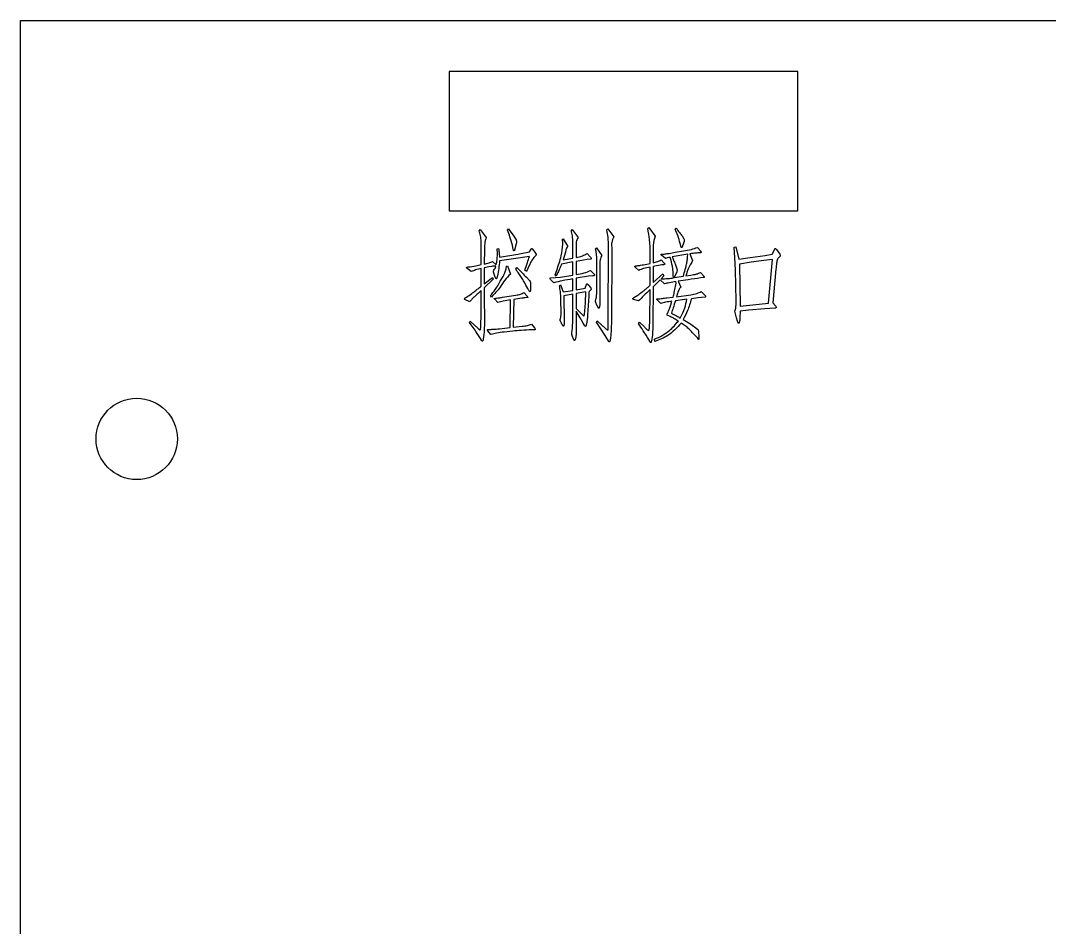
# Model space of a CAD drawing. Header units: millimetres. Extents: x 514 to 849, y -119 to 297.
# Drawn here: x 514.25 to 558.54, y 17.07 to 56.09 of the extents above; entities that cross this region are included whole.
import ezdxf

# ---------------------------------------------------------------- set-up
doc = ezdxf.new("R2010")
doc.units = ezdxf.units.MM

msp = doc.modelspace()

# ---------------------------------------------------------------- linework, layer by layer
at = {"color": 7, "linetype": 'Continuous', "lineweight": 25}
for p, q in [((514.247, -109.911), (514.247, 56.089)), ((514.247, 56.089), (614.247, 56.089)), ((547.702, 53.9), (532.702, 53.9)), ((532.702, 53.9), (532.702, 47.9)), ((547.702, 47.9), (547.702, 53.9)), ((532.702, 47.9), (547.702, 47.9)), ((533.996, 47.048), (534.037, 47.104)), ((534.037, 47.104), (534.294, 46.761)), ((535.21, 47.068), (535.25, 47.124)), ((535.25, 47.124), (535.316, 47.043)), ((535.316, 47.043), (535.411, 46.907)), ((537.957, 47.054), (537.992, 47.098)), ((537.992, 47.098), (538.248, 46.761)), ((539.487, 47.083), (539.533, 47.129)), ((539.533, 47.129), (539.779, 46.781)), ((541.247, 47.139), (541.297, 47.189)), ((541.297, 47.189), (541.559, 46.816)), ((542.43, 47.104), (542.47, 47.154)), ((535.411, 46.907), (535.487, 46.807)), ((535.487, 46.807), (535.578, 46.651)), ((537.569, 46.661), (537.604, 46.701)), ((537.604, 46.701), (537.81, 46.369)), ((538.022, 45.87), (538.022, 46.534)), ((542.722, 46.822), (542.802, 46.701)), ((542.807, 46.59), (542.747, 46.394)), ((534.218, 46.253), (534.208, 45.613)), ((534.767, 46.273), (534.822, 46.288)), ((534.777, 46.077), (534.767, 46.273)), ((534.853, 46.077), (534.868, 45.915)), ((535.437, 46.329), (535.422, 46.424)), ((535.457, 46.238), (535.437, 46.329)), ((535.583, 46.479), (535.527, 46.268)), ((535.658, 46.036), (536.162, 46.132)), ((536.162, 46.132), (536.232, 46.253)), ((536.267, 46.273), (536.423, 46.062)), ((537.7, 46.122), (537.599, 45.795)), ((537.725, 46.223), (537.7, 46.122)), ((538.158, 46.409), (538.158, 45.895)), ((538.999, 46.263), (539.039, 46.308)), ((539.039, 46.308), (539.266, 45.986)), ((539.542, 43.248), (539.553, 46.353)), ((539.694, 46.344), (539.683, 43.122)), ((541.483, 46.102), (541.478, 45.664)), ((542.43, 46.117), (542.787, 46.177)), ((542.666, 46.394), (542.641, 46.499)), ((543.382, 46.329), (543.527, 46.162)), ((543.517, 46.102), (543.402, 46.091)), ((544.97, 46.333), (545.04, 46.353)), ((545, 45.901), (544.97, 46.333)), ((545.04, 46.353), (545.166, 45.83)), ((546.596, 46.036), (546.697, 46.228)), ((546.782, 46.243), (546.929, 46.031)), ((534.082, 45.588), (534.082, 46.006)), ((534.566, 45.729), (534.717, 45.573)), ((534.868, 45.915), (535.658, 46.036)), ((535.466, 45.84), (534.868, 45.745)), ((536.151, 45.936), (535.466, 45.84)), ((536.423, 45.976), (536.373, 45.93)), ((538.022, 45.704), (537.534, 45.608)), ((537.599, 45.795), (538.022, 45.87)), ((538.022, 45.141), (538.022, 45.704)), ((538.631, 45.805), (538.158, 45.729)), ((538.158, 45.729), (538.158, 45.17)), ((538.797, 45.83), (538.631, 45.805)), ((538.636, 46.062), (538.767, 45.93)), ((539.049, 44.496), (539.054, 45.634)), ((541.061, 45.584), (541.348, 45.639)), ((541.348, 45.639), (541.343, 46.062)), ((541.821, 45.789), (541.956, 45.648)), ((542.017, 45.845), (541.831, 45.996)), ((542.968, 46.041), (542.304, 45.921)), ((542.963, 45.93), (542.968, 46.041)), ((543.054, 46.051), (543.175, 45.76)), ((545.025, 45.352), (545, 45.901)), ((545.166, 45.83), (545.649, 45.895)), ((545.705, 45.689), (545.192, 45.613)), ((545.649, 45.895), (546.294, 45.986)), ((546.244, 45.765), (545.705, 45.689)), ((546.611, 45.805), (546.244, 45.765)), ((546.294, 45.986), (546.596, 46.036)), ((546.45, 43.927), (546.611, 45.805)), ((533.644, 45.286), (533.473, 45.427)), ((533.841, 45.538), (534.082, 45.588)), ((534.077, 44.662), (534.082, 45.422)), ((534.399, 45.487), (534.208, 45.447)), ((534.208, 45.447), (534.208, 44.758)), ((534.516, 45.513), (534.399, 45.487)), ((534.681, 45.044), (534.616, 45.221)), ((535.149, 45.407), (535.17, 45.518)), ((535.17, 45.518), (535.215, 45.538)), ((535.215, 45.538), (535.331, 45.176)), ((535.572, 45.387), (535.607, 45.458)), ((536.021, 45.296), (535.96, 45.346)), ((536.081, 45.427), (536.021, 45.296)), ((536.167, 45.604), (536.081, 45.427)), ((537.257, 45.145), (537.327, 45.342)), ((537.382, 45.251), (537.307, 45.095)), ((538.777, 45.342), (538.908, 45.211)), ((539.18, 45.387), (539.185, 44.154)), ((540.859, 45.342), (540.708, 45.483)), ((541.348, 44.698), (541.343, 45.478)), ((541.846, 45.573), (541.483, 45.503)), ((541.483, 45.503), (541.483, 44.818)), ((541.483, 44.818), (541.901, 45.185)), ((541.926, 45.584), (541.846, 45.573)), ((541.901, 45.185), (541.941, 45.11)), ((542.496, 45.282), (542.384, 45.029)), ((542.44, 45.584), (542.5, 45.412)), ((543.522, 45.246), (543.668, 45.08)), ((545.051, 44.033), (545.025, 45.352)), ((545.192, 45.613), (545.221, 43.796)), ((546.767, 45.392), (546.631, 43.937)), ((534.208, 44.758), (534.56, 45.04)), ((534.591, 44.964), (534.208, 44.586)), ((534.56, 45.04), (534.591, 44.964)), ((534.822, 44.733), (534.898, 44.874)), ((534.898, 44.874), (534.994, 45.029)), ((536.021, 45.05), (536.162, 44.903)), ((536.197, 44.748), (536.197, 44.531)), ((537.051, 45.015), (537.277, 45.029)), ((537.206, 44.808), (537.076, 44.934)), ((537.307, 45.095), (537.257, 45.145)), ((537.277, 45.029), (537.494, 45.055)), ((537.494, 45.055), (538.022, 45.141)), ((538.022, 44.481), (538.022, 44.974)), ((538.691, 45.085), (538.158, 45)), ((538.158, 45), (538.158, 44.506)), ((538.883, 45.105), (538.691, 45.085)), ((541.786, 44.939), (541.483, 44.632)), ((541.967, 44.758), (541.786, 44.939)), ((541.941, 45.11), (541.821, 44.979)), ((542.384, 45.029), (542.782, 45.09)), ((542.465, 44.783), (542.46, 44.859)), ((542.56, 44.874), (542.666, 44.622)), ((542.888, 45.1), (543.1, 45.135)), ((543.638, 45.029), (543.522, 45.015)), ((534.073, 43.293), (534.073, 44.471)), ((535.915, 44.385), (536.05, 44.234)), ((536.126, 44.476), (536.086, 44.566)), ((537.443, 44.682), (537.488, 44.718)), ((537.488, 44.718), (537.609, 44.416)), ((537.609, 44.416), (538.022, 44.481)), ((538.022, 44.315), (537.634, 44.249)), ((538.022, 43.202), (538.022, 44.315)), ((538.158, 44.506), (538.546, 44.581)), ((538.586, 44.416), (538.158, 44.34)), ((538.158, 44.34), (538.158, 43.695)), ((538.546, 44.581), (538.596, 44.702)), ((538.561, 43.937), (538.586, 44.416)), ((538.687, 44.712), (538.782, 44.597)), ((538.711, 44.36), (538.707, 44.229)), ((541.332, 43.117), (541.348, 44.516)), ((541.483, 44.632), (541.469, 43.056)), ((542.485, 44.204), (543.104, 44.295)), ((543.552, 44.431), (543.708, 44.269)), ((533.584, 43.982), (533.377, 44.088)), ((533.388, 44.154), (533.448, 44.189)), ((534.208, 43.872), (534.214, 43.514)), ((534.52, 44.194), (534.48, 44.259)), ((534.787, 43.957), (534.657, 44.098)), ((534.994, 44.184), (535.567, 44.275)), ((535.321, 42.885), (535.336, 44.068)), ((535.477, 44.088), (535.452, 42.89)), ((535.658, 44.114), (535.477, 44.088)), ((535.824, 44.143), (535.658, 44.114)), ((536.046, 44.169), (535.955, 44.158)), ((537.523, 43.499), (537.508, 44.093)), ((537.634, 44.249), (537.649, 43.142)), ((538.535, 43.6), (538.561, 43.937)), ((538.707, 44.229), (538.656, 43.424)), ((538.993, 44.017), (539.029, 44.138)), ((539.059, 43.847), (539.013, 43.957)), ((540.849, 44.023), (540.627, 44.093)), ((540.647, 44.174), (540.814, 44.275)), ((541.806, 43.917), (541.654, 44.073)), ((542.067, 44.158), (542.344, 44.194)), ((542.183, 43.691), (542.243, 43.852)), ((542.243, 43.852), (542.289, 44.013)), ((542.928, 44.098), (542.44, 44.028)), ((543.402, 44.158), (543.124, 44.123)), ((543.558, 44.179), (543.402, 44.158)), ((543.713, 44.194), (543.558, 44.179)), ((545.045, 43.771), (545.051, 43.867)), ((545.056, 43.947), (545.051, 44.033)), ((545.051, 43.867), (545.056, 43.947)), ((545.221, 43.796), (546.45, 43.927)), ((546.631, 43.937), (546.742, 43.812)), ((534.214, 43.514), (534.214, 43.157)), ((537.508, 43.358), (537.514, 43.424)), ((538.158, 43.695), (538.405, 43.454)), ((538.158, 43.59), (538.158, 42.805)), ((538.339, 43.298), (538.158, 43.59)), ((539.11, 43.746), (539.059, 43.847)), ((542.088, 43.459), (542.128, 43.55)), ((545.066, 43.293), (545.02, 43.464)), ((545.221, 43.585), (545.212, 43.293)), ((545.584, 43.625), (545.221, 43.585)), ((546.289, 43.691), (545.584, 43.625)), ((546.711, 43.715), (546.289, 43.691)), ((533.574, 43.096), (533.599, 43.152)), ((533.644, 42.996), (533.574, 43.096)), ((533.599, 43.152), (533.941, 42.845)), ((533.811, 42.774), (533.644, 42.996)), ((534.057, 42.935), (534.062, 43.111)), ((534.062, 43.111), (534.073, 43.293)), ((536.237, 43.026), (536.373, 42.865)), ((537.529, 43.071), (537.499, 43.131)), ((537.569, 42.996), (537.529, 43.071)), ((537.649, 43.142), (537.649, 43.102)), ((538.47, 43.071), (538.339, 43.298)), ((538.535, 42.95), (538.47, 43.071)), ((539.039, 43.107), (539.064, 43.167)), ((539.23, 42.825), (539.039, 43.107)), ((539.064, 43.167), (539.271, 42.981)), ((539.271, 42.981), (539.412, 42.855)), ((540.854, 43.041), (540.889, 43.111)), ((540.889, 43.111), (541.101, 42.905)), ((541.328, 42.955), (541.332, 43.117)), ((542.148, 43.383), (542.103, 43.404)), ((542.218, 43.353), (542.148, 43.383)), ((545.111, 43.152), (545.066, 43.293)), ((534.012, 42.452), (533.906, 42.628)), ((534.495, 42.588), (534.359, 42.739)), ((534.858, 42.829), (535.321, 42.885)), ((535.442, 42.724), (535.059, 42.684)), ((535.452, 42.89), (535.845, 42.935)), ((536.368, 42.779), (536.252, 42.785)), ((538.002, 42.497), (537.972, 42.583)), ((539.412, 42.538), (539.23, 42.825)), ((539.573, 42.281), (539.412, 42.538)), ((543.261, 42.91), (543.382, 42.814)), ((543.426, 42.719), (543.452, 42.467)), ((534.087, 42.331), (534.012, 42.452)), ((538.052, 42.377), (538.002, 42.497)), ((541.337, 42.291), (541.297, 42.362)), ((541.549, 42.276), (541.539, 42.377)), ((543.411, 42.397), (543.382, 42.437)), ((543.452, 42.467), (543.452, 42.442))]:
    msp.add_line(p, q, dxfattribs=at)
msp.add_circle((519.247, 38.089), 1.75, dxfattribs=at)
for points, knots in [([(534.082, 46.006), (534.082, 46.125), (534.081, 46.321), (534.079, 46.594), (534.05, 46.824), (534.014, 46.973), (533.996, 47.048)], [0, 0, 0, 0, 0.340069, 0.560109, 0.779971, 1, 1, 1, 1]), ([(535.422, 46.424), (535.387, 46.546), (535.326, 46.764), (535.245, 46.975), (535.21, 47.068)], [0, 0, 0, 0, 0.559802, 1, 1, 1, 1]), ([(538.022, 46.534), (538.02, 46.633), (538.016, 46.808), (537.975, 46.978), (537.957, 47.054)], [0, 0, 0, 0, 0.559756, 1, 1, 1, 1]), ([(539.553, 46.353), (539.552, 46.491), (539.55, 46.736), (539.506, 46.977), (539.487, 47.083)], [0, 0, 0, 0, 0.5600315, 1, 1, 1, 1]), ([(541.343, 46.062), (541.345, 46.265), (541.349, 46.627), (541.278, 46.983), (541.247, 47.139)], [0, 0, 0, 0, 0.560805, 1, 1, 1, 1]), ([(542.641, 46.499), (542.609, 46.615), (542.551, 46.82), (542.467, 47.017), (542.43, 47.104)], [0, 0, 0, 0, 0.559863, 1, 1, 1, 1]), ([(542.47, 47.154), (542.517, 47.092), (542.602, 46.982), (542.685, 46.871), (542.722, 46.822)], [0, 0, 0, 0, 0.560003, 1, 1, 1, 1]), ([(534.294, 46.761), (534.266, 46.669), (534.215, 46.503), (534.217, 46.329), (534.218, 46.253)], [0, 0, 0, 0, 0.557332, 1, 1, 1, 1]), ([(535.578, 46.651), (535.585, 46.636), (535.601, 46.606), (535.594, 46.546), (535.587, 46.505), (535.583, 46.479)], [0, 0, 0, 0, 0.27933, 0.559242, 1, 1, 1, 1]), ([(537.594, 46.47), (537.592, 46.506), (537.589, 46.57), (537.575, 46.633), (537.569, 46.661)], [0, 0, 0, 0, 0.559804, 1, 1, 1, 1]), ([(538.248, 46.761), (538.215, 46.7), (538.155, 46.589), (538.157, 46.464), (538.158, 46.409)], [0, 0, 0, 0, 0.558388, 1, 1, 1, 1]), ([(539.779, 46.781), (539.744, 46.703), (539.683, 46.563), (539.69, 46.411), (539.694, 46.344)], [0, 0, 0, 0, 0.556932, 1, 1, 1, 1]), ([(541.559, 46.816), (541.528, 46.685), (541.471, 46.45), (541.48, 46.209), (541.483, 46.102)], [0, 0, 0, 0, 0.556677, 1, 1, 1, 1]), ([(542.802, 46.701), (542.809, 46.68), (542.822, 46.644), (542.812, 46.607), (542.807, 46.59)], [0, 0, 0, 0, 0.558232, 1, 1, 1, 1]), ([(534.717, 45.573), (534.73, 45.629), (534.752, 45.722), (534.766, 45.853), (534.773, 45.965), (534.776, 46.039), (534.777, 46.077)], [0, 0, 0, 0, 0.339999, 0.559929, 0.779964, 1, 1, 1, 1]), ([(534.822, 46.288), (534.829, 46.249), (534.841, 46.179), (534.849, 46.108), (534.853, 46.077)], [0, 0, 0, 0, 0.560049, 1, 1, 1, 1]), ([(535.527, 46.268), (535.522, 46.252), (535.515, 46.228), (535.504, 46.2), (535.495, 46.187), (535.487, 46.183), (535.483, 46.182), (535.479, 46.183), (535.472, 46.187), (535.461, 46.205), (535.458, 46.224), (535.457, 46.238)], [0, 0, 0, 0, 0.314764, 0.438563, 0.562434, 0.586773, 0.609829, 0.632584, 0.656581, 0.750954, 1, 1, 1, 1]), ([(536.232, 46.253), (536.235, 46.26), (536.24, 46.27), (536.25, 46.278), (536.257, 46.28), (536.263, 46.277), (536.266, 46.274), (536.267, 46.273)], [0, 0, 0, 0, 0.499594, 0.624104, 0.750836, 0.871604, 1, 1, 1, 1]), ([(537.327, 45.342), (537.4, 45.547), (537.529, 45.914), (537.574, 46.3), (537.594, 46.47)], [0, 0, 0, 0, 0.560036, 1, 1, 1, 1]), ([(537.81, 46.369), (537.789, 46.345), (537.749, 46.302), (537.732, 46.247), (537.725, 46.223)], [0, 0, 0, 0, 0.559272, 1, 1, 1, 1]), ([(539.054, 45.634), (539.053, 45.705), (539.052, 45.824), (539.048, 45.988), (539.026, 46.126), (539.008, 46.217), (538.999, 46.263)], [0, 0, 0, 0, 0.340035, 0.560033, 0.779975, 1, 1, 1, 1]), ([(541.831, 46.036), (541.887, 46.039), (542, 46.046), (542.199, 46.079), (542.342, 46.102), (542.43, 46.117)], [0, 0, 0, 0, 0.278354, 0.558999, 1, 1, 1, 1]), ([(542.747, 46.394), (542.742, 46.379), (542.735, 46.358), (542.724, 46.335), (542.716, 46.324), (542.71, 46.319), (542.705, 46.318), (542.699, 46.319), (542.693, 46.323), (542.685, 46.333), (542.676, 46.358), (542.67, 46.379), (542.666, 46.394)], [0, 0, 0, 0, 0.24928, 0.374034, 0.444176, 0.472703, 0.499973, 0.53061, 0.563023, 0.62587, 0.750681, 1, 1, 1, 1]), ([(542.787, 46.177), (542.901, 46.196), (543.104, 46.228), (543.297, 46.298), (543.382, 46.329)], [0, 0, 0, 0, 0.560435, 1, 1, 1, 1]), ([(543.402, 46.091), (543.337, 46.084), (543.221, 46.069), (543.105, 46.057), (543.054, 46.051)], [0, 0, 0, 0, 0.559981, 1, 1, 1, 1]), ([(543.527, 46.162), (543.53, 46.152), (543.536, 46.137), (543.545, 46.122), (543.545, 46.114), (543.544, 46.11), (543.541, 46.107), (543.537, 46.103), (543.528, 46.101), (543.521, 46.102), (543.517, 46.102)], [0, 0, 0, 0, 0.370114, 0.55982, 0.605211, 0.652093, 0.700308, 0.74742, 0.867824, 1, 1, 1, 1]), ([(546.697, 46.228), (546.703, 46.238), (546.711, 46.253), (546.723, 46.27), (546.73, 46.278), (546.737, 46.28), (546.742, 46.28), (546.751, 46.276), (546.764, 46.262), (546.775, 46.25), (546.782, 46.243)], [0, 0, 0, 0, 0.278741, 0.388689, 0.498005, 0.529583, 0.559673, 0.620342, 0.753903, 1, 1, 1, 1]), ([(534.208, 45.613), (534.277, 45.629), (534.4, 45.656), (534.515, 45.707), (534.566, 45.729)], [0, 0, 0, 0, 0.560245, 1, 1, 1, 1]), ([(534.868, 45.745), (534.847, 45.528), (534.823, 45.289), (534.759, 45.044), (534.748, 45), (534.731, 44.983), (534.724, 44.981), (534.717, 44.982), (534.71, 44.987), (534.695, 45.007), (534.687, 45.027), (534.681, 45.044)], [0, 0, 0, 0, 0.749807, 0.82864, 0.890264, 0.902252, 0.908042, 0.913895, 0.925819, 0.937578, 1, 1, 1, 1]), ([(535.96, 45.346), (535.996, 45.456), (536.06, 45.652), (536.123, 45.849), (536.151, 45.936)], [0, 0, 0, 0, 0.560001, 1, 1, 1, 1]), ([(536.373, 45.93), (536.328, 45.874), (536.247, 45.772), (536.191, 45.655), (536.167, 45.604)], [0, 0, 0, 0, 0.559137, 1, 1, 1, 1]), ([(536.423, 46.062), (536.429, 46.054), (536.438, 46.04), (536.442, 46.023), (536.443, 46.016)], [0, 0, 0, 0, 0.560717, 1, 1, 1, 1]), ([(536.443, 46.016), (536.441, 46.008), (536.437, 45.993), (536.428, 45.981), (536.423, 45.976)], [0, 0, 0, 0, 0.559118, 1, 1, 1, 1]), ([(538.158, 45.895), (538.252, 45.915), (538.419, 45.949), (538.57, 46.027), (538.636, 46.062)], [0, 0, 0, 0, 0.561868, 1, 1, 1, 1]), ([(538.767, 45.93), (538.78, 45.916), (538.796, 45.897), (538.81, 45.871), (538.809, 45.851), (538.802, 45.838), (538.797, 45.83)], [0, 0, 0, 0, 0.500473, 0.625129, 0.749598, 1, 1, 1, 1]), ([(539.266, 45.986), (539.236, 45.922), (539.186, 45.817), (539.185, 45.656), (539.18, 45.522), (539.18, 45.432), (539.18, 45.387)], [0, 0, 0, 0, 0.339684, 0.559796, 0.7799, 1, 1, 1, 1]), ([(541.478, 45.664), (541.545, 45.679), (541.665, 45.706), (541.773, 45.764), (541.821, 45.789)], [0, 0, 0, 0, 0.5601847, 1, 1, 1, 1]), ([(541.831, 45.996), (541.827, 45.998), (541.822, 46.002), (541.819, 46.009), (541.818, 46.018), (541.822, 46.027), (541.828, 46.033), (541.831, 46.036)], [0, 0, 0, 0, 0.2497631, 0.3750474, 0.5011029, 0.7500676, 1, 1, 1, 1]), ([(541.956, 45.648), (541.962, 45.642), (541.971, 45.632), (541.977, 45.616), (541.975, 45.601), (541.963, 45.592), (541.946, 45.586), (541.934, 45.585), (541.926, 45.584)], [0, 0, 0, 0, 0.248427, 0.377327, 0.498887, 0.639123, 0.78277, 1, 1, 1, 1]), ([(542.214, 45.901), (542.176, 45.893), (542.109, 45.879), (542.045, 45.856), (542.017, 45.845)], [0, 0, 0, 0, 0.5600947, 1, 1, 1, 1]), ([(542.349, 45.02), (542.342, 45.187), (542.328, 45.486), (542.248, 45.774), (542.214, 45.901)], [0, 0, 0, 0, 0.560191, 1, 1, 1, 1]), ([(542.304, 45.921), (542.327, 45.857), (542.368, 45.743), (542.418, 45.632), (542.44, 45.584)], [0, 0, 0, 0, 0.560302, 1, 1, 1, 1]), ([(542.782, 45.09), (542.808, 45.184), (542.851, 45.339), (542.907, 45.556), (542.94, 45.742), (542.955, 45.868), (542.963, 45.93)], [0, 0, 0, 0, 0.340026, 0.560036, 0.779982, 1, 1, 1, 1]), ([(543.175, 45.76), (543.107, 45.643), (542.986, 45.434), (542.918, 45.203), (542.888, 45.1)], [0, 0, 0, 0, 0.55735, 1, 1, 1, 1]), ([(546.938, 45.941), (546.896, 45.903), (546.81, 45.826), (546.792, 45.619), (546.777, 45.478), (546.767, 45.392)], [0, 0, 0, 0, 0.277668, 0.558122, 1, 1, 1, 1]), ([(546.929, 46.031), (546.937, 46.015), (546.95, 45.993), (546.948, 45.96), (546.942, 45.947), (546.938, 45.941)], [0, 0, 0, 0, 0.560534, 0.779681, 1, 1, 1, 1]), ([(533.473, 45.427), (533.466, 45.433), (533.455, 45.441), (533.449, 45.454), (533.45, 45.462), (533.457, 45.47), (533.475, 45.484), (533.611, 45.495), (533.732, 45.518), (533.841, 45.538)], [0, 0, 0, 0, 0.0621235, 0.0860395, 0.0973454, 0.1092675, 0.1565186, 0.2497545, 1, 1, 1, 1]), ([(534.082, 45.422), (533.998, 45.403), (533.849, 45.369), (533.707, 45.311), (533.644, 45.286)], [0, 0, 0, 0, 0.56069, 1, 1, 1, 1]), ([(534.706, 45.533), (534.671, 45.529), (534.607, 45.523), (534.544, 45.516), (534.516, 45.513)], [0, 0, 0, 0, 0.559996, 1, 1, 1, 1]), ([(534.616, 45.221), (534.607, 45.253), (534.589, 45.317), (534.674, 45.406), (534.694, 45.485), (534.706, 45.533)], [0, 0, 0, 0, 0.27314, 0.556136, 1, 1, 1, 1]), ([(534.994, 45.029), (535.03, 45.097), (535.095, 45.218), (535.133, 45.349), (535.149, 45.407)], [0, 0, 0, 0, 0.5602666, 1, 1, 1, 1]), ([(536.086, 44.566), (536.032, 44.662), (535.944, 44.82), (535.808, 45.032), (535.691, 45.21), (535.612, 45.328), (535.572, 45.387)], [0, 0, 0, 0, 0.339999, 0.559996, 0.779997, 1, 1, 1, 1]), ([(535.607, 45.458), (535.686, 45.383), (535.827, 45.25), (535.961, 45.111), (536.021, 45.05)], [0, 0, 0, 0, 0.559984, 1, 1, 1, 1]), ([(537.534, 45.608), (537.507, 45.541), (537.459, 45.421), (537.406, 45.303), (537.382, 45.251)], [0, 0, 0, 0, 0.560051, 1, 1, 1, 1]), ([(538.158, 45.17), (538.279, 45.184), (538.495, 45.208), (538.691, 45.301), (538.777, 45.342)], [0, 0, 0, 0, 0.561771, 1, 1, 1, 1]), ([(538.908, 45.211), (538.919, 45.199), (538.934, 45.182), (538.949, 45.157), (538.954, 45.142), (538.953, 45.128), (538.943, 45.117), (538.918, 45.109), (538.897, 45.107), (538.883, 45.105)], [0, 0, 0, 0, 0.280058, 0.389904, 0.50038, 0.562508, 0.625106, 0.750561, 1, 1, 1, 1]), ([(540.708, 45.483), (540.703, 45.486), (540.697, 45.491), (540.692, 45.499), (540.688, 45.511), (540.694, 45.521), (540.698, 45.528)], [0, 0, 0, 0, 0.313162, 0.439751, 0.563757, 1, 1, 1, 1]), ([(540.698, 45.528), (540.714, 45.53), (540.743, 45.533), (540.771, 45.537), (540.784, 45.538)], [0, 0, 0, 0, 0.559978, 1, 1, 1, 1]), ([(540.784, 45.538), (540.836, 45.545), (540.929, 45.558), (541.02, 45.576), (541.061, 45.584)], [0, 0, 0, 0, 0.559986, 1, 1, 1, 1]), ([(541.343, 45.478), (541.25, 45.461), (541.085, 45.43), (540.928, 45.369), (540.859, 45.342)], [0, 0, 0, 0, 0.560211, 1, 1, 1, 1]), ([(542.5, 45.412), (542.506, 45.387), (542.517, 45.343), (542.502, 45.3), (542.496, 45.282)], [0, 0, 0, 0, 0.559754, 1, 1, 1, 1]), ([(543.1, 45.135), (543.18, 45.149), (543.325, 45.174), (543.462, 45.224), (543.522, 45.246)], [0, 0, 0, 0, 0.5600554, 1, 1, 1, 1]), ([(535.331, 45.176), (535.247, 45.092), (535.077, 44.925), (534.863, 44.554), (534.65, 44.33), (534.52, 44.194)], [0, 0, 0, 0, 0.277331, 0.558432, 1, 1, 1, 1]), ([(536.162, 44.903), (536.176, 44.876), (536.201, 44.827), (536.198, 44.772), (536.197, 44.748)], [0, 0, 0, 0, 0.555869, 1, 1, 1, 1]), ([(537.076, 44.934), (537.064, 44.945), (537.05, 44.959), (537.039, 44.981), (537.041, 44.997), (537.047, 45.008), (537.051, 45.015)], [0, 0, 0, 0, 0.501296, 0.626311, 0.749466, 1, 1, 1, 1]), ([(538.022, 44.974), (537.869, 44.948), (537.595, 44.9), (537.325, 44.836), (537.206, 44.808)], [0, 0, 0, 0, 0.559974, 1, 1, 1, 1]), ([(538.596, 44.702), (538.6, 44.713), (538.607, 44.731), (538.618, 44.748), (538.622, 44.758), (538.626, 44.76), (538.629, 44.761), (538.638, 44.76), (538.65, 44.749), (538.667, 44.733), (538.679, 44.72), (538.687, 44.712)], [0, 0, 0, 0, 0.250362, 0.373788, 0.438598, 0.453191, 0.468144, 0.50077, 0.640354, 0.780228, 1, 1, 1, 1]), ([(541.821, 44.979), (541.92, 44.981), (542.097, 44.983), (542.272, 45.008), (542.349, 45.02)], [0, 0, 0, 0, 0.559636, 1, 1, 1, 1]), ([(542.46, 44.859), (542.367, 44.843), (542.201, 44.816), (542.038, 44.776), (541.967, 44.758)], [0, 0, 0, 0, 0.560041, 1, 1, 1, 1]), ([(542.344, 44.194), (542.36, 44.26), (542.385, 44.37), (542.419, 44.522), (542.447, 44.652), (542.459, 44.739), (542.465, 44.783)], [0, 0, 0, 0, 0.340058, 0.560102, 0.780124, 1, 1, 1, 1]), ([(543.522, 45.015), (543.343, 44.988), (543.022, 44.942), (542.701, 44.894), (542.56, 44.874)], [0, 0, 0, 0, 0.5599977, 1, 1, 1, 1]), ([(543.668, 45.08), (543.669, 45.074), (543.672, 45.062), (543.675, 45.045), (543.666, 45.035), (543.655, 45.029), (543.645, 45.029), (543.638, 45.029)], [0, 0, 0, 0, 0.249648, 0.495105, 0.622268, 0.744089, 1, 1, 1, 1]), ([(533.448, 44.189), (533.522, 44.24), (533.643, 44.323), (533.805, 44.447), (533.943, 44.552), (534.032, 44.625), (534.077, 44.662)], [0, 0, 0, 0, 0.339975, 0.559991, 0.780006, 1, 1, 1, 1]), ([(534.073, 44.471), (534.014, 44.418), (533.919, 44.331), (533.786, 44.21), (533.678, 44.102), (533.615, 44.022), (533.584, 43.982)], [0, 0, 0, 0, 0.340013, 0.560017, 0.779991, 1, 1, 1, 1]), ([(534.208, 44.586), (534.207, 44.453), (534.205, 44.215), (534.207, 43.977), (534.208, 43.872)], [0, 0, 0, 0, 0.560007, 1, 1, 1, 1]), ([(534.48, 44.259), (534.548, 44.344), (534.671, 44.496), (534.776, 44.66), (534.822, 44.733)], [0, 0, 0, 0, 0.560047, 1, 1, 1, 1]), ([(535.567, 44.275), (535.635, 44.286), (535.756, 44.307), (535.866, 44.361), (535.915, 44.385)], [0, 0, 0, 0, 0.560289, 1, 1, 1, 1]), ([(536.197, 44.531), (536.196, 44.512), (536.194, 44.477), (536.187, 44.439), (536.175, 44.425), (536.171, 44.422), (536.167, 44.421), (536.158, 44.425), (536.142, 44.442), (536.133, 44.462), (536.126, 44.476)], [0, 0, 0, 0, 0.314286, 0.560789, 0.586205, 0.609373, 0.630578, 0.653669, 0.751642, 1, 1, 1, 1]), ([(537.508, 44.093), (537.505, 44.204), (537.498, 44.402), (537.46, 44.596), (537.443, 44.682)], [0, 0, 0, 0, 0.559974, 1, 1, 1, 1]), ([(538.782, 44.597), (538.79, 44.588), (538.804, 44.571), (538.813, 44.535), (538.796, 44.503), (538.765, 44.471), (538.721, 44.43), (538.714, 44.383), (538.711, 44.36)], [0, 0, 0, 0, 0.125402, 0.248693, 0.373863, 0.499593, 0.749757, 1, 1, 1, 1]), ([(539.029, 44.138), (539.037, 44.205), (539.051, 44.324), (539.05, 44.443), (539.049, 44.496)], [0, 0, 0, 0, 0.559527, 1, 1, 1, 1]), ([(540.814, 44.275), (540.877, 44.319), (540.981, 44.393), (541.12, 44.503), (541.236, 44.598), (541.31, 44.664), (541.348, 44.698)], [0, 0, 0, 0, 0.339859, 0.559927, 0.779983, 1, 1, 1, 1]), ([(541.348, 44.516), (541.253, 44.426), (541.084, 44.264), (540.921, 44.096), (540.849, 44.023)], [0, 0, 0, 0, 0.56002, 1, 1, 1, 1]), ([(542.666, 44.622), (542.634, 44.58), (542.58, 44.512), (542.544, 44.397), (542.513, 44.301), (542.495, 44.236), (542.485, 44.204)], [0, 0, 0, 0, 0.338553, 0.559004, 0.779503, 1, 1, 1, 1]), ([(543.104, 44.295), (543.191, 44.31), (543.347, 44.336), (543.489, 44.402), (543.552, 44.431)], [0, 0, 0, 0, 0.560001, 1, 1, 1, 1]), ([(533.377, 44.088), (533.375, 44.09), (533.369, 44.093), (533.363, 44.102), (533.362, 44.112), (533.364, 44.126), (533.373, 44.141), (533.383, 44.149), (533.388, 44.154)], [0, 0, 0, 0, 0.12688, 0.24755, 0.375577, 0.5028, 0.749575, 1, 1, 1, 1]), ([(534.657, 44.098), (534.649, 44.103), (534.639, 44.109), (534.637, 44.125), (534.64, 44.131), (534.641, 44.134)], [0, 0, 0, 0, 0.5594321, 0.7790556, 1, 1, 1, 1]), ([(534.641, 44.134), (534.707, 44.142), (534.825, 44.157), (534.942, 44.175), (534.994, 44.184)], [0, 0, 0, 0, 0.558844, 1, 1, 1, 1]), ([(535.336, 44.068), (535.233, 44.051), (535.048, 44.02), (534.867, 43.976), (534.787, 43.957)], [0, 0, 0, 0, 0.560076, 1, 1, 1, 1]), ([(535.955, 44.158), (535.931, 44.155), (535.887, 44.149), (535.844, 44.145), (535.824, 44.143)], [0, 0, 0, 0, 0.560066, 1, 1, 1, 1]), ([(536.05, 44.234), (536.057, 44.226), (536.069, 44.211), (536.08, 44.193), (536.082, 44.181), (536.08, 44.176), (536.076, 44.173), (536.065, 44.169), (536.055, 44.169), (536.046, 44.169)], [0, 0, 0, 0, 0.313786, 0.562561, 0.608918, 0.654932, 0.702981, 0.749744, 1, 1, 1, 1]), ([(539.013, 43.957), (539.008, 43.968), (538.997, 43.987), (538.995, 44.008), (538.993, 44.017)], [0, 0, 0, 0, 0.560029, 1, 1, 1, 1]), ([(539.185, 44.154), (539.189, 44.028), (539.192, 43.888), (539.164, 43.747), (539.156, 43.725), (539.148, 43.715), (539.142, 43.711), (539.138, 43.71), (539.133, 43.711), (539.129, 43.714), (539.118, 43.724), (539.114, 43.736), (539.11, 43.746)], [0, 0, 0, 0, 0.748518, 0.827138, 0.857858, 0.890222, 0.898143, 0.905433, 0.912633, 0.924508, 0.937425, 1, 1, 1, 1]), ([(540.627, 44.093), (540.623, 44.095), (540.613, 44.097), (540.604, 44.107), (540.602, 44.119), (540.605, 44.133), (540.619, 44.154), (540.636, 44.166), (540.647, 44.174)], [0, 0, 0, 0, 0.128462, 0.249243, 0.345861, 0.439732, 0.626186, 1, 1, 1, 1]), ([(541.654, 44.073), (541.651, 44.076), (541.643, 44.081), (541.637, 44.091), (541.636, 44.1), (541.637, 44.11), (541.641, 44.115), (541.645, 44.118)], [0, 0, 0, 0, 0.249931, 0.498861, 0.625824, 0.751089, 1, 1, 1, 1]), ([(541.645, 44.118), (541.684, 44.119), (541.763, 44.12), (541.904, 44.137), (542.005, 44.15), (542.067, 44.158)], [0, 0, 0, 0, 0.27829, 0.558951, 1, 1, 1, 1]), ([(542.289, 44.013), (542.198, 44), (542.035, 43.976), (541.876, 43.935), (541.806, 43.917)], [0, 0, 0, 0, 0.560114, 1, 1, 1, 1]), ([(542.44, 44.028), (542.405, 43.929), (542.343, 43.752), (542.288, 43.573), (542.264, 43.494)], [0, 0, 0, 0, 0.55999, 1, 1, 1, 1]), ([(542.646, 43.288), (542.717, 43.433), (542.844, 43.692), (542.902, 43.974), (542.928, 44.098)], [0, 0, 0, 0, 0.559997, 1, 1, 1, 1]), ([(543.124, 44.123), (543.074, 43.949), (542.984, 43.638), (542.837, 43.349), (542.772, 43.222)], [0, 0, 0, 0, 0.560185, 1, 1, 1, 1]), ([(543.708, 44.269), (543.716, 44.26), (543.727, 44.246), (543.739, 44.223), (543.736, 44.208), (543.731, 44.199), (543.724, 44.195), (543.718, 44.194), (543.713, 44.194)], [0, 0, 0, 0, 0.374216, 0.561186, 0.749303, 0.812205, 0.871389, 1, 1, 1, 1]), ([(537.514, 43.424), (537.516, 43.438), (537.52, 43.463), (537.522, 43.488), (537.523, 43.499)], [0, 0, 0, 0, 0.560043, 1, 1, 1, 1]), ([(538.405, 43.454), (538.424, 43.433), (538.448, 43.408), (538.479, 43.389), (538.489, 43.385), (538.497, 43.384), (538.503, 43.39), (538.508, 43.399), (538.529, 43.467), (538.532, 43.536), (538.535, 43.6)], [0, 0, 0, 0, 0.249383, 0.302021, 0.324021, 0.344476, 0.367535, 0.391168, 0.438054, 1, 1, 1, 1]), ([(538.656, 43.424), (538.642, 43.289), (538.627, 43.138), (538.594, 42.98), (538.584, 42.952), (538.577, 42.939), (538.57, 42.933), (538.562, 42.932), (538.554, 42.934), (538.544, 42.94), (538.539, 42.946), (538.535, 42.95)], [0, 0, 0, 0, 0.749387, 0.843178, 0.88989, 0.913594, 0.925253, 0.937084, 0.954575, 0.972548, 1, 1, 1, 1]), ([(542.103, 43.404), (542.097, 43.405), (542.088, 43.408), (542.081, 43.418), (542.078, 43.429), (542.08, 43.443), (542.085, 43.454), (542.088, 43.459)], [0, 0, 0, 0, 0.249477, 0.374765, 0.50109, 0.750663, 1, 1, 1, 1]), ([(542.128, 43.55), (542.138, 43.576), (542.157, 43.623), (542.175, 43.67), (542.183, 43.691)], [0, 0, 0, 0, 0.559989, 1, 1, 1, 1]), ([(542.264, 43.494), (542.336, 43.456), (542.464, 43.39), (542.591, 43.319), (542.646, 43.288)], [0, 0, 0, 0, 0.559992, 1, 1, 1, 1]), ([(545.02, 43.464), (545.008, 43.503), (544.987, 43.573), (545.014, 43.641), (545.025, 43.671)], [0, 0, 0, 0, 0.558095, 1, 1, 1, 1]), ([(545.025, 43.671), (545.03, 43.689), (545.04, 43.722), (545.044, 43.756), (545.045, 43.771)], [0, 0, 0, 0, 0.55985, 1, 1, 1, 1]), ([(546.742, 43.812), (546.751, 43.801), (546.764, 43.785), (546.775, 43.763), (546.777, 43.748), (546.773, 43.736), (546.764, 43.726), (546.743, 43.719), (546.724, 43.717), (546.711, 43.715)], [0, 0, 0, 0, 0.279734, 0.390049, 0.499649, 0.562685, 0.625041, 0.750637, 1, 1, 1, 1]), ([(534.214, 43.157), (534.213, 43.091), (534.213, 42.974), (534.21, 42.856), (534.208, 42.805)], [0, 0, 0, 0, 0.560003, 1, 1, 1, 1]), ([(535.845, 42.935), (535.92, 42.943), (536.055, 42.958), (536.181, 43.005), (536.237, 43.026)], [0, 0, 0, 0, 0.560485, 1, 1, 1, 1]), ([(537.499, 43.131), (537.492, 43.143), (537.479, 43.165), (537.469, 43.211), (537.481, 43.243), (537.488, 43.263)], [0, 0, 0, 0, 0.280483, 0.558691, 1, 1, 1, 1]), ([(537.488, 43.263), (537.492, 43.281), (537.498, 43.312), (537.505, 43.344), (537.508, 43.358)], [0, 0, 0, 0, 0.559999, 1, 1, 1, 1]), ([(537.649, 43.102), (537.649, 43.057), (537.648, 43.004), (537.631, 42.949), (537.621, 42.942), (537.613, 42.942), (537.59, 42.955), (537.578, 42.977), (537.569, 42.996)], [0, 0, 0, 0, 0.559392, 0.657774, 0.679503, 0.701692, 0.751513, 1, 1, 1, 1]), ([(537.972, 42.583), (537.986, 42.697), (538.012, 42.903), (538.019, 43.11), (538.022, 43.202)], [0, 0, 0, 0, 0.552924, 1, 1, 1, 1]), ([(539.412, 42.855), (539.431, 42.837), (539.459, 42.812), (539.496, 42.785), (539.517, 42.777), (539.531, 42.779), (539.54, 42.79), (539.547, 42.807), (539.549, 42.835), (539.546, 42.875), (539.544, 42.947), (539.542, 43.074), (539.542, 43.18), (539.542, 43.248)], [0, 0, 0, 0, 0.124921, 0.187337, 0.219135, 0.234482, 0.250095, 0.287096, 0.323984, 0.381905, 0.485348, 0.670095, 1, 1, 1, 1]), ([(539.683, 43.122), (539.677, 42.899), (539.669, 42.621), (539.629, 42.338), (539.607, 42.279), (539.602, 42.271), (539.596, 42.266), (539.589, 42.268), (539.58, 42.272), (539.576, 42.277), (539.573, 42.281)], [0, 0, 0, 0, 0.749377, 0.936536, 0.952535, 0.960819, 0.968203, 0.976085, 0.984398, 1, 1, 1, 1]), ([(541.297, 42.362), (541.215, 42.489), (541.069, 42.717), (540.92, 42.942), (540.854, 43.041)], [0, 0, 0, 0, 0.559988, 1, 1, 1, 1]), ([(541.469, 43.056), (541.463, 42.831), (541.458, 42.582), (541.412, 42.32), (541.405, 42.275), (541.395, 42.251), (541.389, 42.244), (541.383, 42.241), (541.378, 42.239), (541.372, 42.24), (541.36, 42.248), (541.35, 42.267), (541.341, 42.284), (541.337, 42.291)], [0, 0, 0, 0, 0.748719, 0.82735, 0.88942, 0.901144, 0.913394, 0.919529, 0.92516, 0.930457, 0.936101, 0.973567, 1, 1, 1, 1]), ([(541.539, 42.377), (541.762, 42.484), (542.16, 42.675), (542.442, 43.013), (542.566, 43.162)], [0, 0, 0, 0, 0.560661, 1, 1, 1, 1]), ([(542.686, 43.076), (542.507, 42.878), (542.187, 42.525), (541.744, 42.352), (541.549, 42.276)], [0, 0, 0, 0, 0.559299, 1, 1, 1, 1]), ([(542.566, 43.162), (542.502, 43.2), (542.389, 43.268), (542.27, 43.327), (542.218, 43.353)], [0, 0, 0, 0, 0.55996, 1, 1, 1, 1]), ([(543.382, 42.437), (543.309, 42.516), (543.189, 42.646), (543.019, 42.825), (542.86, 42.961), (542.744, 43.038), (542.686, 43.076)], [0, 0, 0, 0, 0.340033, 0.560031, 0.780017, 1, 1, 1, 1]), ([(542.772, 43.222), (542.866, 43.168), (543.034, 43.071), (543.191, 42.959), (543.261, 42.91)], [0, 0, 0, 0, 0.560011, 1, 1, 1, 1]), ([(545.212, 43.293), (545.207, 43.231), (545.202, 43.159), (545.182, 43.08), (545.169, 43.071), (545.162, 43.068), (545.154, 43.07), (545.13, 43.094), (545.12, 43.124), (545.111, 43.152)], [0, 0, 0, 0, 0.561245, 0.655404, 0.679878, 0.703629, 0.725771, 0.750048, 1, 1, 1, 1]), ([(533.906, 42.628), (533.888, 42.655), (533.856, 42.704), (533.825, 42.753), (533.811, 42.774)], [0, 0, 0, 0, 0.559999, 1, 1, 1, 1]), ([(533.941, 42.845), (533.957, 42.831), (533.98, 42.812), (534.008, 42.786), (534.024, 42.782), (534.032, 42.779)], [0, 0, 0, 0, 0.56002, 0.782691, 1, 1, 1, 1]), ([(534.032, 42.779), (534.038, 42.793), (534.051, 42.82), (534.055, 42.873), (534.056, 42.912), (534.057, 42.935)], [0, 0, 0, 0, 0.273963, 0.556895, 1, 1, 1, 1]), ([(534.208, 42.805), (534.201, 42.66), (534.193, 42.501), (534.155, 42.338), (534.145, 42.313), (534.138, 42.3), (534.128, 42.295), (534.119, 42.296), (534.107, 42.302), (534.095, 42.315), (534.09, 42.326), (534.087, 42.331)], [0, 0, 0, 0, 0.748375, 0.826827, 0.857513, 0.889563, 0.900566, 0.911875, 0.937053, 0.968897, 1, 1, 1, 1]), ([(534.359, 42.739), (534.355, 42.744), (534.346, 42.754), (534.338, 42.771), (534.343, 42.789), (534.351, 42.796), (534.354, 42.8)], [0, 0, 0, 0, 0.280345, 0.559619, 0.779083, 1, 1, 1, 1]), ([(534.354, 42.8), (534.389, 42.799), (534.451, 42.797), (534.513, 42.802), (534.54, 42.805)], [0, 0, 0, 0, 0.557599, 1, 1, 1, 1]), ([(535.059, 42.684), (534.953, 42.672), (534.763, 42.65), (534.577, 42.607), (534.495, 42.588)], [0, 0, 0, 0, 0.560038, 1, 1, 1, 1]), ([(534.54, 42.805), (534.6, 42.808), (534.706, 42.815), (534.811, 42.825), (534.858, 42.829)], [0, 0, 0, 0, 0.560082, 1, 1, 1, 1]), ([(536.252, 42.785), (536.1, 42.777), (535.83, 42.764), (535.56, 42.737), (535.442, 42.724)], [0, 0, 0, 0, 0.559921, 1, 1, 1, 1]), ([(536.373, 42.865), (536.381, 42.853), (536.394, 42.836), (536.401, 42.811), (536.4, 42.796), (536.396, 42.786), (536.39, 42.78), (536.381, 42.778), (536.373, 42.779), (536.368, 42.779)], [0, 0, 0, 0, 0.371574, 0.557362, 0.654504, 0.751329, 0.809429, 0.867418, 1, 1, 1, 1]), ([(538.158, 42.805), (538.163, 42.664), (538.169, 42.509), (538.121, 42.358), (538.109, 42.338), (538.099, 42.331), (538.091, 42.328), (538.087, 42.328), (538.083, 42.329), (538.075, 42.334), (538.063, 42.35), (538.057, 42.366), (538.052, 42.377)], [0, 0, 0, 0, 0.7480447, 0.8180111, 0.8456109, 0.8745461, 0.882353, 0.8897295, 0.8970242, 0.9046804, 0.9380166, 1, 1, 1, 1]), ([(541.101, 42.905), (541.132, 42.876), (541.174, 42.834), (541.229, 42.78), (541.257, 42.763), (541.272, 42.754)], [0, 0, 0, 0, 0.561268, 0.781824, 1, 1, 1, 1]), ([(541.272, 42.754), (541.276, 42.755), (541.286, 42.757), (541.297, 42.772), (541.309, 42.802), (541.322, 42.864), (541.325, 42.919), (541.328, 42.955)], [0, 0, 0, 0, 0.062022, 0.125142, 0.249768, 0.499804, 1, 1, 1, 1]), ([(543.382, 42.814), (543.389, 42.808), (543.405, 42.795), (543.423, 42.762), (543.425, 42.735), (543.426, 42.719)], [0, 0, 0, 0, 0.28053, 0.559064, 1, 1, 1, 1]), ([(543.452, 42.442), (543.452, 42.431), (543.452, 42.41), (543.451, 42.386), (543.444, 42.375), (543.44, 42.372), (543.434, 42.373), (543.424, 42.38), (543.417, 42.389), (543.411, 42.397)], [0, 0, 0, 0, 0.314729, 0.561983, 0.60907, 0.656875, 0.702175, 0.751132, 1, 1, 1, 1])]:
    msp.add_open_spline(points, degree=3, knots=knots, dxfattribs=at)

doc.saveas('drawing.dxf')
